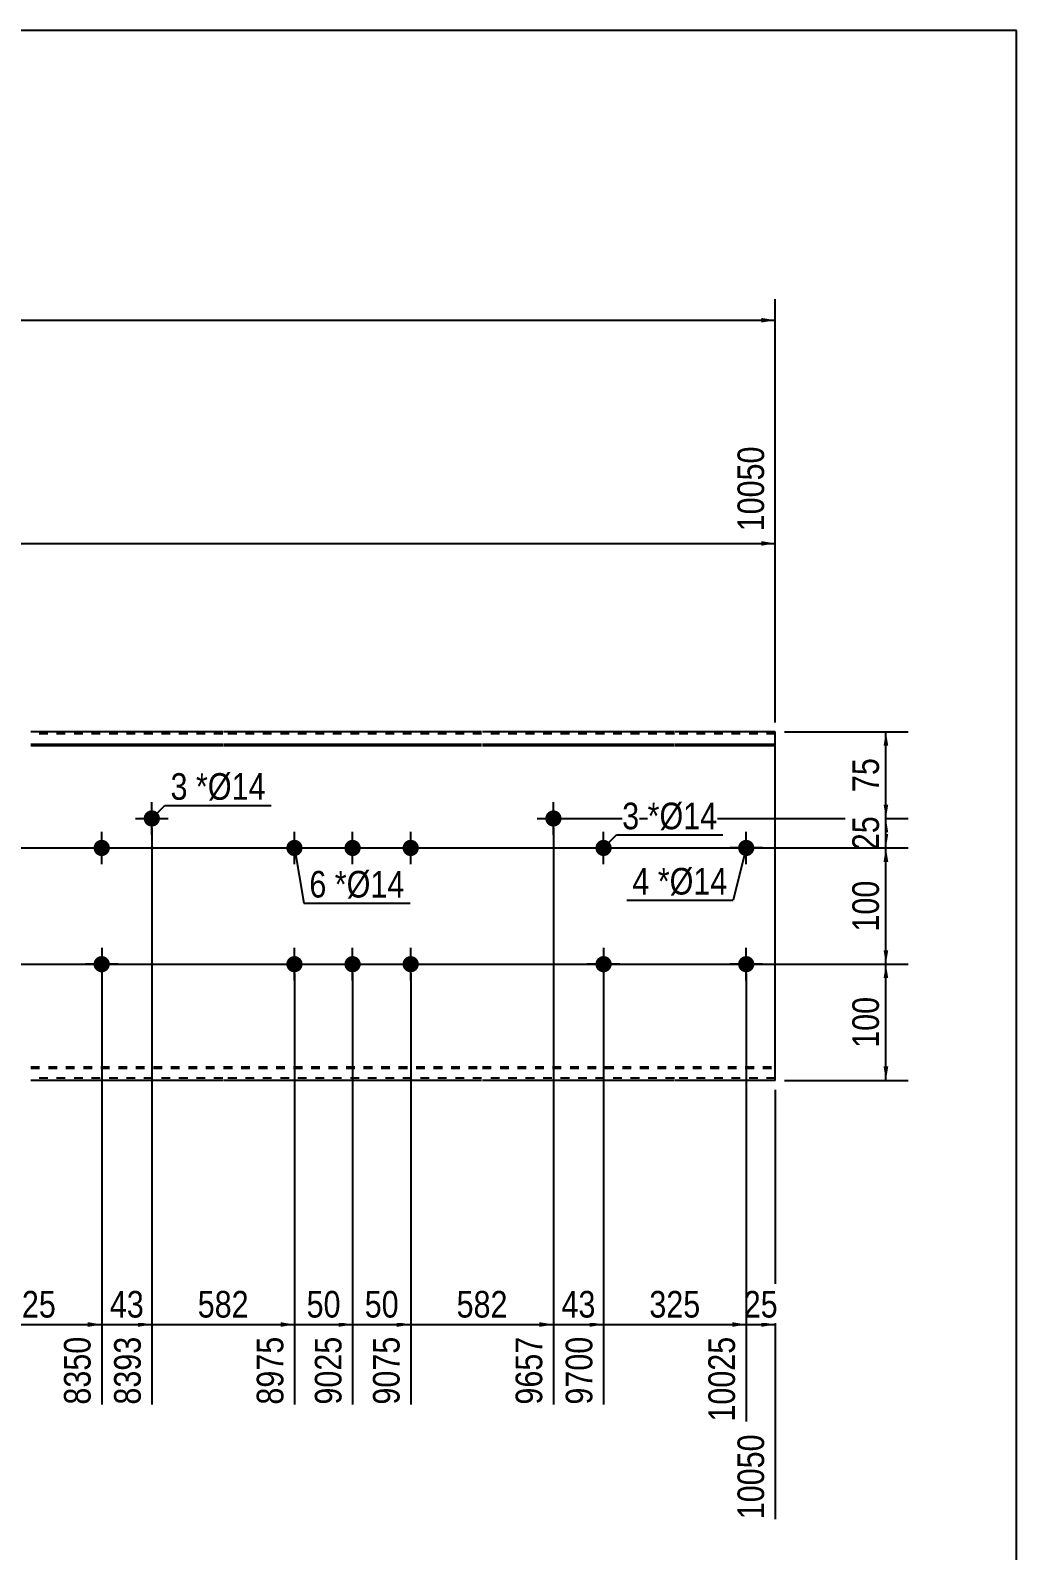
# Model space of a CAD drawing. Header units: millimetres. Extents: x -37 to 365, y -183 to 94.
# Drawn here: x 259 to 365.1, y -69.3 to 94.2 of the extents above; entities that cross this region are included whole.
import ezdxf

# ---------------------------------------------------------------- set-up
doc = ezdxf.new("R2010")
doc.units = ezdxf.units.MM
doc.linetypes.add('DXK_LINE_DOT1', pattern=[1.8814, 0.9407, -0.9407])
doc.styles.add('Arial Narrow', font='ARIALN.TTF', dxfattribs={"height": 0.2})

# ---------------------------------------------------------------- blocks, each defined once
blk = doc.blocks.new('Unknown-629086003-2321')
at = {"color": 5, "linetype": 'Continuous'}
for p, q in [((365.05, 94.17), (-34.95, 94.17)), ((365.05, -182.83), (365.05, 94.17))]:
    blk.add_line(p, q, dxfattribs=at)
blk = doc.blocks.new('Part-629086003-1218 - 1203')
at = {"color": 2, "linetype": 'Continuous'}
for p, q in [((279.68, 18.75), (259.05, 18.75)), ((307.52, 18.75), (279.78, 18.75)), ((328.25, 18.75), (307.62, 18.75)), ((339.1, 18.75), (328.35, 18.75)), ((339.1, 17.42), (339.1, 18.75)), ((259.05, 17.42), (279.68, 17.42)), ((259.05, 17.27), (279.68, 17.27)), ((279.78, 17.42), (307.52, 17.42)), ((279.78, 17.27), (307.52, 17.27)), ((307.62, 17.42), (328.25, 17.42)), ((307.62, 17.27), (328.25, 17.27)), ((328.35, 17.42), (339.1, 17.42)), ((328.35, 17.27), (339.1, 17.27)), ((339.1, -18.75), (339.1, 17.42)), ((279.68, -18.75), (259.05, -18.75)), ((307.52, -18.75), (279.78, -18.75)), ((328.25, -18.75), (307.62, -18.75)), ((339.1, -18.75), (328.35, -18.75))]:
    blk.add_line(p, q, dxfattribs=at)
at = {"color": 7, "linetype": 'DXK_LINE_DOT1'}
for p, q in [((279.68, 18.52), (259.05, 18.52)), ((307.52, 18.52), (279.78, 18.52)), ((328.25, 18.52), (307.62, 18.52)), ((339.1, 18.52), (328.35, 18.52)), ((259.05, -17.27), (279.68, -17.27)), ((259.05, -17.42), (279.68, -17.42)), ((279.78, -17.27), (307.52, -17.27)), ((279.78, -17.42), (307.52, -17.42)), ((307.62, -17.27), (328.25, -17.27)), ((307.62, -17.42), (328.25, -17.42)), ((328.35, -17.27), (339.1, -17.27)), ((328.35, -17.42), (339.1, -17.42)), ((279.68, -18.52), (259.05, -18.52)), ((307.52, -18.52), (279.78, -18.52)), ((328.25, -18.52), (307.62, -18.52)), ((339.1, -18.52), (328.35, -18.52))]:
    blk.add_line(p, q, dxfattribs=at)
blk = doc.blocks.new('Bolt-629086003-1224 - 1203')
at = {"linetype": 'Continuous'}
blk.add_hatch(color=3, dxfattribs=at).paths.add_polyline_path([(271.18, 9.42, -1), (272.93, 9.42, -1)])
at = {"color": 3, "linetype": 'Continuous'}
for p, q in [((272.06, 7.67), (272.06, 11.17)), ((270.31, 9.42), (273.81, 9.42))]:
    blk.add_line(p, q, dxfattribs=at)
blk = doc.blocks.new('Bolt-629086003-1225 - 1203')
at = {"linetype": 'Continuous'}
blk.add_hatch(color=3, dxfattribs=at).paths.add_polyline_path([(314.37, 9.42, -1), (316.12, 9.42, -1)])
at = {"color": 3, "linetype": 'Continuous'}
for p, q in [((315.24, 7.67), (315.24, 11.17)), ((313.49, 9.42), (316.99, 9.42))]:
    blk.add_line(p, q, dxfattribs=at)
blk = doc.blocks.new('Bolt-629086003-1226 - 1203')
at = {"linetype": 'Continuous'}
for points in [[(286.52, 6.25, -1), (288.27, 6.25, -1)], [(292.77, 6.25, -1), (294.52, 6.25, -1)], [(299.02, 6.25, -1), (300.77, 6.25, -1)], [(286.52, -6.25, -1), (288.27, -6.25, -1)], [(292.77, -6.25, -1), (294.52, -6.25, -1)], [(299.02, -6.25, -1), (300.77, -6.25, -1)]]:
    blk.add_hatch(color=3, dxfattribs=at).paths.add_polyline_path(points)
at = {"color": 3, "linetype": 'Continuous'}
for p, q in [((287.4, 4.5), (287.4, 8)), ((293.65, 4.5), (293.65, 8)), ((299.9, 4.5), (299.9, 8)), ((285.65, 6.25), (289.15, 6.25)), ((291.9, 6.25), (295.4, 6.25)), ((298.15, 6.25), (301.65, 6.25)), ((287.4, -8), (287.4, -4.5)), ((293.65, -8), (293.65, -4.5)), ((299.9, -8), (299.9, -4.5)), ((285.65, -6.25), (289.15, -6.25)), ((291.9, -6.25), (295.4, -6.25)), ((298.15, -6.25), (301.65, -6.25))]:
    blk.add_line(p, q, dxfattribs=at)
blk = doc.blocks.new('Bolt-629086003-1227 - 1203')
at = {"linetype": 'Continuous'}
blk.add_hatch(color=3, dxfattribs=at).paths.add_polyline_path([(267.54, -6.25, -1), (265.79, -6.25, -1)])
at = {"color": 3, "linetype": 'Continuous'}
for p, q in [((266.67, -4.5), (266.67, -8)), ((268.42, -6.25), (264.92, -6.25))]:
    blk.add_line(p, q, dxfattribs=at)
blk = doc.blocks.new('Bolt-629086003-1229 - 1203')
at = {"linetype": 'Continuous'}
blk.add_hatch(color=3, dxfattribs=at).paths.add_polyline_path([(265.79, 6.25, -1), (267.54, 6.25, -1)])
at = {"color": 3, "linetype": 'Continuous'}
for p, q in [((266.67, 4.5), (266.67, 8)), ((264.92, 6.25), (268.42, 6.25))]:
    blk.add_line(p, q, dxfattribs=at)
blk = doc.blocks.new('Bolt-629086003-1234 - 1203')
at = {"linetype": 'Continuous'}
blk.add_hatch(color=3, dxfattribs=at).paths.add_polyline_path([(319.76, 6.25, -1), (321.51, 6.25, -1)])
at = {"color": 3, "linetype": 'Continuous'}
for p, q in [((320.63, 4.5), (320.63, 8)), ((318.88, 6.25), (322.38, 6.25))]:
    blk.add_line(p, q, dxfattribs=at)
blk = doc.blocks.new('Bolt-629086003-1235 - 1203')
at = {"linetype": 'Continuous'}
blk.add_hatch(color=3, dxfattribs=at).paths.add_polyline_path([(321.51, -6.25, -1), (319.76, -6.25, -1)])
at = {"color": 3, "linetype": 'Continuous'}
for p, q in [((320.63, -4.5), (320.63, -8)), ((322.38, -6.25), (318.88, -6.25))]:
    blk.add_line(p, q, dxfattribs=at)
blk = doc.blocks.new('Bolt-629086003-1236 - 1203')
at = {"linetype": 'Continuous'}
for points in [[(250.45, 6.25, -1), (252.2, 6.25, -1)], [(335.1, 6.25, -1), (336.85, 6.25, -1)]]:
    blk.add_hatch(color=3, dxfattribs=at).paths.add_polyline_path(points)
at = {"color": 3, "linetype": 'Continuous'}
for p, q in [((251.33, 4.5), (251.33, 8)), ((335.97, 4.5), (335.97, 8)), ((253.08, 6.25), (249.58, 6.25)), ((337.72, 6.25), (334.22, 6.25))]:
    blk.add_line(p, q, dxfattribs=at)
blk = doc.blocks.new('Bolt-629086003-1237 - 1203')
at = {"linetype": 'Continuous'}
for points in [[(250.45, -6.25, -1), (252.2, -6.25, -1)], [(335.1, -6.25, -1), (336.85, -6.25, -1)]]:
    blk.add_hatch(color=3, dxfattribs=at).paths.add_polyline_path(points)
at = {"color": 3, "linetype": 'Continuous'}
for p, q in [((251.33, -8), (251.33, -4.5)), ((335.97, -8), (335.97, -4.5)), ((253.08, -6.25), (249.58, -6.25)), ((337.72, -6.25), (334.22, -6.25))]:
    blk.add_line(p, q, dxfattribs=at)
blk = doc.blocks.new('StraightDimension-629086003-1303 - 1203')
at = {"linetype": 'Continuous'}
blk.add_hatch(color=7, dxfattribs=at).paths.add_polyline_path([(265.17, -44.75), (266.67, -45), (265.17, -45.25)])
at = {"color": 7, "linetype": 'Continuous'}
for p, q in [((251.33, -7.25), (251.33, -53.61)), ((266.67, -7.25), (266.67, -53.61)), ((251.33, -45), (266.67, -45))]:
    blk.add_line(p, q, dxfattribs=at)
at = {"color": 0}
blk.add_wipeout([(262.34, -44.85), (262.34, -40.65), (255.66, -40.65), (255.66, -44.85)], dxfattribs=at)
at = {"color": 0, "linetype": 'Continuous'}
blk.add_wipeout([(266.07, -45.7), (261.87, -45.7), (261.87, -54.21), (266.07, -54.21)], dxfattribs=at)
at = {"color": 3, "style": 'Arial Narrow'}
blk.add_text('325', height=2.863, dxfattribs=at).set_placement((256.26, -44.25))
at = {"color": 3, "linetype": 'Continuous', "style": 'Arial Narrow'}
blk.add_text('8350', height=2.863, rotation=90.0002, dxfattribs=at).set_placement((265.47, -53.61))
blk = doc.blocks.new('StraightDimension-629086003-1297 - 1203')
at = {"linetype": 'Continuous'}
blk.add_hatch(color=7, dxfattribs=at).paths.add_polyline_path([(319.13, -44.75), (320.63, -45), (319.13, -45.25)])
at = {"color": 7, "linetype": 'Continuous'}
for p, q in [((315.24, 8.42), (315.24, -53.61)), ((320.63, -7.25), (320.63, -53.61)), ((315.24, -45), (320.63, -45))]:
    blk.add_line(p, q, dxfattribs=at)
at = {"color": 0}
blk.add_wipeout([(320.36, -44.85), (320.36, -40.65), (315.51, -40.65), (315.51, -44.85)], dxfattribs=at)
at = {"color": 0, "linetype": 'Continuous'}
blk.add_wipeout([(320.03, -45.7), (315.83, -45.7), (315.83, -54.21), (320.03, -54.21)], dxfattribs=at)
at = {"color": 3, "style": 'Arial Narrow'}
blk.add_text('43', height=2.863, dxfattribs=at).set_placement((316.11, -44.25))
at = {"color": 3, "linetype": 'Continuous', "style": 'Arial Narrow'}
blk.add_text('9700', height=2.863, rotation=90.0002, dxfattribs=at).set_placement((319.43, -53.61))
blk = doc.blocks.new('StraightDimension-629086003-1301 - 1203')
at = {"linetype": 'Continuous'}
blk.add_hatch(color=7, dxfattribs=at).paths.add_polyline_path([(285.9, -44.75), (287.4, -45), (285.9, -45.25)])
at = {"color": 7, "linetype": 'Continuous'}
for p, q in [((272.06, 8.42), (272.06, -53.61)), ((287.4, -7.25), (287.4, -53.61)), ((272.06, -45), (287.4, -45))]:
    blk.add_line(p, q, dxfattribs=at)
at = {"color": 0}
blk.add_wipeout([(283.07, -44.85), (283.07, -40.65), (276.39, -40.65), (276.39, -44.85)], dxfattribs=at)
at = {"color": 0, "linetype": 'Continuous'}
blk.add_wipeout([(286.8, -45.7), (282.6, -45.7), (282.6, -54.21), (286.8, -54.21)], dxfattribs=at)
at = {"color": 3, "style": 'Arial Narrow'}
blk.add_text('582', height=2.863, dxfattribs=at).set_placement((276.99, -44.25))
at = {"color": 3, "linetype": 'Continuous', "style": 'Arial Narrow'}
blk.add_text('8975', height=2.863, rotation=90.0002, dxfattribs=at).set_placement((286.2, -53.61))
blk = doc.blocks.new('StraightDimension-629086003-1300 - 1203')
at = {"linetype": 'Continuous'}
blk.add_hatch(color=7, dxfattribs=at).paths.add_polyline_path([(292.15, -44.75), (293.65, -45), (292.15, -45.25)])
at = {"color": 7, "linetype": 'Continuous'}
for p, q in [((287.4, -7.25), (287.4, -53.61)), ((293.65, -7.25), (293.65, -53.61)), ((287.4, -45), (293.65, -45))]:
    blk.add_line(p, q, dxfattribs=at)
at = {"color": 0}
blk.add_wipeout([(292.95, -44.85), (292.95, -40.65), (288.1, -40.65), (288.1, -44.85)], dxfattribs=at)
at = {"color": 0, "linetype": 'Continuous'}
blk.add_wipeout([(293.05, -45.7), (288.85, -45.7), (288.85, -54.21), (293.05, -54.21)], dxfattribs=at)
at = {"color": 3, "style": 'Arial Narrow'}
blk.add_text('50', height=2.863, dxfattribs=at).set_placement((288.7, -44.25))
at = {"color": 3, "linetype": 'Continuous', "style": 'Arial Narrow'}
blk.add_text('9025', height=2.863, rotation=90.0002, dxfattribs=at).set_placement((292.45, -53.61))
blk = doc.blocks.new('StraightDimension-629086003-1299 - 1203')
at = {"linetype": 'Continuous'}
blk.add_hatch(color=7, dxfattribs=at).paths.add_polyline_path([(298.4, -44.75), (299.9, -45), (298.4, -45.25)])
at = {"color": 7, "linetype": 'Continuous'}
for p, q in [((293.65, -7.25), (293.65, -53.61)), ((299.9, -7.25), (299.9, -53.61)), ((293.65, -45), (299.9, -45))]:
    blk.add_line(p, q, dxfattribs=at)
at = {"color": 0}
blk.add_wipeout([(299.2, -44.85), (299.2, -40.65), (294.35, -40.65), (294.35, -44.85)], dxfattribs=at)
at = {"color": 0, "linetype": 'Continuous'}
blk.add_wipeout([(299.3, -45.7), (295.1, -45.7), (295.1, -54.21), (299.3, -54.21)], dxfattribs=at)
at = {"color": 3, "style": 'Arial Narrow'}
blk.add_text('50', height=2.863, dxfattribs=at).set_placement((294.95, -44.25))
at = {"color": 3, "linetype": 'Continuous', "style": 'Arial Narrow'}
blk.add_text('9075', height=2.863, rotation=90.0002, dxfattribs=at).set_placement((298.7, -53.61))
blk = doc.blocks.new('StraightDimension-629086003-1298 - 1203')
at = {"linetype": 'Continuous'}
blk.add_hatch(color=7, dxfattribs=at).paths.add_polyline_path([(313.74, -44.75), (315.24, -45), (313.74, -45.25)])
at = {"color": 7, "linetype": 'Continuous'}
for p, q in [((315.24, 8.42), (315.24, -53.61)), ((299.9, -7.25), (299.9, -53.61)), ((299.9, -45), (315.24, -45))]:
    blk.add_line(p, q, dxfattribs=at)
at = {"color": 0}
blk.add_wipeout([(310.91, -44.85), (310.91, -40.65), (304.23, -40.65), (304.23, -44.85)], dxfattribs=at)
at = {"color": 0, "linetype": 'Continuous'}
blk.add_wipeout([(314.64, -45.7), (310.44, -45.7), (310.44, -54.21), (314.64, -54.21)], dxfattribs=at)
at = {"color": 3, "style": 'Arial Narrow'}
blk.add_text('582', height=2.863, dxfattribs=at).set_placement((304.83, -44.25))
at = {"color": 3, "linetype": 'Continuous', "style": 'Arial Narrow'}
blk.add_text('9657', height=2.863, rotation=90.0002, dxfattribs=at).set_placement((314.04, -53.61))
blk = doc.blocks.new('StraightDimension-629086003-1302 - 1203')
at = {"linetype": 'Continuous'}
blk.add_hatch(color=7, dxfattribs=at).paths.add_polyline_path([(270.56, -44.75), (272.06, -45), (270.56, -45.25)])
at = {"color": 7, "linetype": 'Continuous'}
for p, q in [((272.06, 8.42), (272.06, -53.61)), ((266.67, -7.25), (266.67, -53.61)), ((266.67, -45), (272.06, -45))]:
    blk.add_line(p, q, dxfattribs=at)
at = {"color": 0}
blk.add_wipeout([(271.79, -44.85), (271.79, -40.65), (266.94, -40.65), (266.94, -44.85)], dxfattribs=at)
at = {"color": 0, "linetype": 'Continuous'}
blk.add_wipeout([(271.46, -45.7), (267.26, -45.7), (267.26, -54.21), (271.46, -54.21)], dxfattribs=at)
at = {"color": 3, "style": 'Arial Narrow'}
blk.add_text('43', height=2.863, dxfattribs=at).set_placement((267.54, -44.25))
at = {"color": 3, "linetype": 'Continuous', "style": 'Arial Narrow'}
blk.add_text('8393', height=2.863, rotation=90.0002, dxfattribs=at).set_placement((270.86, -53.61))
blk = doc.blocks.new('StraightDimension-629086003-1295 - 1203')
at = {"linetype": 'Continuous'}
blk.add_hatch(color=7, dxfattribs=at).paths.add_polyline_path([(337.6, -44.75), (339.1, -45), (337.6, -45.25)])
at = {"color": 7, "linetype": 'Continuous'}
for p, q in [((335.97, -7.25), (335.97, -55.44)), ((339.1, -19.75), (339.1, -65.94)), ((335.97, -45), (339.1, -45))]:
    blk.add_line(p, q, dxfattribs=at)
at = {"color": 0}
blk.add_wipeout([(339.96, -44.85), (339.96, -40.65), (335.11, -40.65), (335.11, -44.85)], dxfattribs=at)
at = {"color": 0, "linetype": 'Continuous'}
blk.add_wipeout([(338.5, -56.2), (334.3, -56.2), (334.3, -66.54), (338.5, -66.54)], dxfattribs=at)
at = {"color": 3, "style": 'Arial Narrow'}
blk.add_text('25', height=2.863, dxfattribs=at).set_placement((335.71, -44.25))
at = {"color": 3, "linetype": 'Continuous', "style": 'Arial Narrow'}
blk.add_text('10050', height=2.863, rotation=90.0002, dxfattribs=at).set_placement((337.9, -65.94))
blk = doc.blocks.new('StraightDimension-629086003-1296 - 1203')
at = {"linetype": 'Continuous'}
blk.add_hatch(color=7, dxfattribs=at).paths.add_polyline_path([(334.47, -44.75), (335.97, -45), (334.47, -45.25)])
at = {"color": 7, "linetype": 'Continuous'}
for p, q in [((320.63, -7.25), (320.63, -53.61)), ((335.97, -7.25), (335.97, -55.44)), ((320.63, -45), (335.97, -45))]:
    blk.add_line(p, q, dxfattribs=at)
at = {"color": 0}
blk.add_wipeout([(331.64, -44.85), (331.64, -40.65), (324.96, -40.65), (324.96, -44.85)], dxfattribs=at)
at = {"color": 0, "linetype": 'Continuous'}
blk.add_wipeout([(335.37, -45.7), (331.17, -45.7), (331.17, -56.04), (335.37, -56.04)], dxfattribs=at)
at = {"color": 3, "style": 'Arial Narrow'}
blk.add_text('325', height=2.863, dxfattribs=at).set_placement((325.56, -44.25))
at = {"color": 3, "linetype": 'Continuous', "style": 'Arial Narrow'}
blk.add_text('10025', height=2.863, rotation=90.0002, dxfattribs=at).set_placement((334.77, -55.44))
blk = doc.blocks.new('StraightDimension-629086003-1388 - 1203')
at = {"linetype": 'Continuous'}
blk.add_hatch(color=7, dxfattribs=at).paths.add_polyline_path([(337.6, 39.25), (339.1, 39), (337.6, 38.75)])
at = {"color": 7, "linetype": 'Continuous'}
for p, q in [((339.1, 19.75), (339.1, 49.44)), ((84.88, 39), (339.1, 39))]:
    blk.add_line(p, q, dxfattribs=at)
at = {"color": 0, "linetype": 'Continuous'}
blk.add_wipeout([(338.5, 50.04), (334.3, 50.04), (334.3, 39.7), (338.5, 39.7)], dxfattribs=at)
at = {"color": 3, "linetype": 'Continuous', "style": 'Arial Narrow'}
blk.add_text('10050', height=2.863, rotation=90.0002, dxfattribs=at).set_placement((337.9, 40.3))
blk = doc.blocks.new('StraightDimension-629086003-1470 - 1203')
at = {"linetype": 'Continuous'}
for points in [[(350.75, 17.25), (351, 18.75), (351.25, 17.25)], [(351.25, 10.92), (351, 9.42), (350.75, 10.92)]]:
    blk.add_hatch(color=7, dxfattribs=at).paths.add_polyline_path(points)
at = {"color": 7, "linetype": 'Continuous'}
for p, q in [((340.1, 18.75), (353.4, 18.75)), ((351, 9.42), (351, 18.75)), ((316.24, 9.42), (353.4, 9.42))]:
    blk.add_line(p, q, dxfattribs=at)
at = {"color": 0}
blk.add_wipeout([(350.85, 16.51), (346.65, 16.51), (346.65, 11.66), (350.85, 11.66)], dxfattribs=at)
at = {"color": 3, "style": 'Arial Narrow'}
blk.add_text('75', height=2.863, rotation=90.0002, dxfattribs=at).set_placement((350.25, 12.26))
blk = doc.blocks.new('StraightDimension-629086003-1471 - 1203')
at = {"linetype": 'Continuous'}
for points in [[(350.75, 7.92), (351, 9.42), (351.25, 7.92)], [(351.25, 7.75), (351, 6.25), (350.75, 7.75)]]:
    blk.add_hatch(color=7, dxfattribs=at).paths.add_polyline_path(points)
at = {"color": 7, "linetype": 'Continuous'}
for p, q in [((316.24, 9.42), (353.4, 9.42)), ((351, 6.25), (351, 9.42)), ((85.88, 6.25), (353.4, 6.25))]:
    blk.add_line(p, q, dxfattribs=at)
at = {"color": 0}
blk.add_wipeout([(350.85, 10.26), (346.65, 10.26), (346.65, 5.41), (350.85, 5.41)], dxfattribs=at)
at = {"color": 3, "style": 'Arial Narrow'}
blk.add_text('25', height=2.863, rotation=90.0002, dxfattribs=at).set_placement((350.25, 6.01))
blk = doc.blocks.new('StraightDimension-629086003-1472 - 1203')
at = {"linetype": 'Continuous'}
for points in [[(350.75, 4.75), (351, 6.25), (351.25, 4.75)], [(351.25, -4.75), (351, -6.25), (350.75, -4.75)]]:
    blk.add_hatch(color=7, dxfattribs=at).paths.add_polyline_path(points)
at = {"color": 7, "linetype": 'Continuous'}
for p, q in [((85.88, 6.25), (353.4, 6.25)), ((351, -6.25), (351, 6.25)), ((85.88, -6.25), (353.4, -6.25))]:
    blk.add_line(p, q, dxfattribs=at)
at = {"color": 0}
blk.add_wipeout([(350.85, 3.34), (346.65, 3.34), (346.65, -3.34), (350.85, -3.34)], dxfattribs=at)
at = {"color": 3, "style": 'Arial Narrow'}
blk.add_text('100', height=2.863, rotation=90.0002, dxfattribs=at).set_placement((350.25, -2.74))
blk = doc.blocks.new('StraightDimension-629086003-1473 - 1203')
at = {"linetype": 'Continuous'}
for points in [[(350.75, -7.75), (351, -6.25), (351.25, -7.75)], [(351.25, -17.25), (351, -18.75), (350.75, -17.25)]]:
    blk.add_hatch(color=7, dxfattribs=at).paths.add_polyline_path(points)
at = {"color": 7, "linetype": 'Continuous'}
for p, q in [((85.88, -6.25), (353.4, -6.25)), ((351, -18.75), (351, -6.25)), ((340.1, -18.75), (353.4, -18.75))]:
    blk.add_line(p, q, dxfattribs=at)
at = {"color": 0}
blk.add_wipeout([(350.85, -9.16), (346.65, -9.16), (346.65, -15.84), (350.85, -15.84)], dxfattribs=at)
at = {"color": 3, "style": 'Arial Narrow'}
blk.add_text('100', height=2.863, rotation=90.0002, dxfattribs=at).set_placement((350.25, -15.24))
blk = doc.blocks.new('StraightDimension-629086003-1488 - 1203')
at = {"linetype": 'Continuous'}
blk.add_hatch(color=7, dxfattribs=at).paths.add_polyline_path([(337.6, 63.25), (339.1, 63), (337.6, 62.75)])
at = {"color": 7, "linetype": 'Continuous'}
for p, q in [((339.1, 19.75), (339.1, 65.25)), ((0, 63), (339.1, 63))]:
    blk.add_line(p, q, dxfattribs=at)
blk = doc.blocks.new('Mark-629086003-1539 - 1203')
at = {"color": 0}
for points in [[(290.83, 0.92), (290.83, 3.92), (289, 3.92), (289, 0.92)], [(293.01, 0.92), (293.01, 3.92), (291.73, 3.92), (291.73, 0.92)]]:
    blk.add_wipeout(points, dxfattribs=at)
for points in [[(290.83, 0.92), (290.83, 3.92), (289, 3.92), (289, 0.92)], [(293.01, 0.92), (293.01, 3.92), (291.73, 3.92), (291.73, 0.92)]]:
    blk.add_wipeout(points, dxfattribs=at)
at = {"color": 7, "linetype": 'Continuous'}
blk.add_line((287.4, 6.25), (288.4, 0.32), dxfattribs=at)
at = {"color": 3, "style": 'Arial Narrow'}
blk.add_text('6', height=2.86, dxfattribs=at).set_placement((289, 0.92))
at = {"color": 0}
blk.add_wipeout([(299.22, 0.92), (299.22, 3.92), (293.01, 3.92), (293.01, 0.92)], dxfattribs=at)
blk.add_wipeout([(299.22, 0.92), (299.22, 3.92), (293.01, 3.92), (293.01, 0.92)], dxfattribs=at)
at = {"color": 7, "linetype": 'Continuous'}
blk.add_line((288.4, 0.32), (299.82, 0.32), dxfattribs=at)
at = {"color": 3, "style": 'Arial Narrow'}
for s, height, p in [('*', 2.86, (291.73, 0.92)), ('Ø14', 2.863, (293.01, 0.92))]:
    blk.add_text(s, height=height, dxfattribs=at).set_placement(p)
blk = doc.blocks.new('MarkSet-629086003-1517 - 1203')
at = {"color": 0}
for points in [[(275.9, 11.43), (275.9, 14.43), (274.07, 14.43), (274.07, 11.43)], [(278.08, 11.43), (278.08, 14.43), (276.8, 14.43), (276.8, 11.43)]]:
    blk.add_wipeout(points, dxfattribs=at)
for points in [[(275.9, 11.43), (275.9, 14.43), (274.07, 14.43), (274.07, 11.43)], [(278.08, 11.43), (278.08, 14.43), (276.8, 14.43), (276.8, 11.43)]]:
    blk.add_wipeout(points, dxfattribs=at)
at = {"color": 7, "linetype": 'Continuous'}
blk.add_line((272.06, 9.42), (273.47, 10.83), dxfattribs=at)
at = {"color": 3, "style": 'Arial Narrow'}
blk.add_text('3', height=2.86, dxfattribs=at).set_placement((274.07, 11.43))
at = {"color": 0}
blk.add_wipeout([(284.29, 11.43), (284.29, 14.43), (278.08, 14.43), (278.08, 11.43)], dxfattribs=at)
blk.add_wipeout([(284.29, 11.43), (284.29, 14.43), (278.08, 14.43), (278.08, 11.43)], dxfattribs=at)
at = {"color": 7, "linetype": 'Continuous'}
blk.add_line((273.47, 10.83), (284.89, 10.83), dxfattribs=at)
at = {"color": 3, "style": 'Arial Narrow'}
for s, height, p in [('*', 2.86, (276.8, 11.43)), ('Ø14', 2.863, (278.08, 11.43))]:
    blk.add_text(s, height=height, dxfattribs=at).set_placement(p)
blk = doc.blocks.new('MarkSet-629086003-1524 - 1203')
at = {"color": 0}
for points in [[(324.47, 8.26), (324.47, 11.26), (322.64, 11.26), (322.64, 8.26)], [(326.65, 8.26), (326.65, 11.26), (325.37, 11.26), (325.37, 8.26)]]:
    blk.add_wipeout(points, dxfattribs=at)
for points in [[(324.47, 8.26), (324.47, 11.26), (322.64, 11.26), (322.64, 8.26)], [(326.65, 8.26), (326.65, 11.26), (325.37, 11.26), (325.37, 8.26)]]:
    blk.add_wipeout(points, dxfattribs=at)
at = {"color": 7, "linetype": 'Continuous'}
blk.add_line((320.63, 6.25), (322.04, 7.66), dxfattribs=at)
at = {"color": 3, "style": 'Arial Narrow'}
blk.add_text('3', height=2.86, dxfattribs=at).set_placement((322.64, 8.26))
at = {"color": 0}
blk.add_wipeout([(332.86, 8.26), (332.86, 11.26), (326.65, 11.26), (326.65, 8.26)], dxfattribs=at)
blk.add_wipeout([(332.86, 8.26), (332.86, 11.26), (326.65, 11.26), (326.65, 8.26)], dxfattribs=at)
at = {"color": 7, "linetype": 'Continuous'}
blk.add_line((322.04, 7.66), (333.46, 7.66), dxfattribs=at)
at = {"color": 3, "style": 'Arial Narrow'}
for s, height, p in [('*', 2.86, (325.37, 8.26)), ('Ø14', 2.863, (326.65, 8.26))]:
    blk.add_text(s, height=height, dxfattribs=at).set_placement(p)
blk = doc.blocks.new('MarkSet-629086003-1530 - 1203')
at = {"color": 0}
for points in [[(325.57, 1.24), (325.57, 4.24), (323.74, 4.24), (323.74, 1.24)], [(327.74, 1.24), (327.74, 4.24), (326.47, 4.24), (326.47, 1.24)]]:
    blk.add_wipeout(points, dxfattribs=at)
for points in [[(325.57, 1.24), (325.57, 4.24), (323.74, 4.24), (323.74, 1.24)], [(327.74, 1.24), (327.74, 4.24), (326.47, 4.24), (326.47, 1.24)]]:
    blk.add_wipeout(points, dxfattribs=at)
at = {"color": 3, "style": 'Arial Narrow'}
blk.add_text('4', height=2.86, dxfattribs=at).set_placement((323.74, 1.24))
at = {"color": 0}
blk.add_wipeout([(333.96, 1.24), (333.96, 4.24), (327.74, 4.24), (327.74, 1.24)], dxfattribs=at)
blk.add_wipeout([(333.96, 1.24), (333.96, 4.24), (327.74, 4.24), (327.74, 1.24)], dxfattribs=at)
at = {"color": 7, "linetype": 'Continuous'}
for p in [(335.97, 6.25), (323.14, 0.64)]:
    blk.add_line(p, (334.56, 0.64), dxfattribs=at)
at = {"color": 3, "style": 'Arial Narrow'}
for s, height, p in [('*', 2.86, (326.47, 1.24)), ('Ø14', 2.863, (327.74, 1.24))]:
    blk.add_text(s, height=height, dxfattribs=at).set_placement(p)

msp = doc.modelspace()

# ---------------------------------------------------------------- block references
for name in ['Unknown-629086003-2321', 'Part-629086003-1218 - 1203', 'Bolt-629086003-1224 - 1203', 'Bolt-629086003-1225 - 1203', 'Bolt-629086003-1236 - 1203', 'Bolt-629086003-1229 - 1203', 'Bolt-629086003-1226 - 1203', 'Bolt-629086003-1234 - 1203', 'Bolt-629086003-1237 - 1203', 'Bolt-629086003-1227 - 1203', 'Bolt-629086003-1235 - 1203']:
    msp.add_blockref(name, (0, 0))

# ---------------------------------------------------------------- next in the draw order: block references
for name in ['StraightDimension-629086003-1301 - 1203', 'StraightDimension-629086003-1297 - 1203', 'StraightDimension-629086003-1303 - 1203', 'StraightDimension-629086003-1295 - 1203']:
    msp.add_blockref(name, (0, 0))

# ---------------------------------------------------------------- next in the draw order: block references
for name in ['StraightDimension-629086003-1302 - 1203', 'StraightDimension-629086003-1300 - 1203', 'StraightDimension-629086003-1296 - 1203']:
    msp.add_blockref(name, (0, 0))

# ---------------------------------------------------------------- next in the draw order: block references
msp.add_blockref('StraightDimension-629086003-1299 - 1203', (0, 0))

# ---------------------------------------------------------------- next in the draw order: block references
msp.add_blockref('StraightDimension-629086003-1298 - 1203', (0, 0))

# ---------------------------------------------------------------- next in the draw order: block references
msp.add_blockref('StraightDimension-629086003-1388 - 1203', (0, 0))

# ---------------------------------------------------------------- next in the draw order: block references
for name in ['StraightDimension-629086003-1488 - 1203', 'StraightDimension-629086003-1470 - 1203']:
    msp.add_blockref(name, (0, 0))

# ---------------------------------------------------------------- next in the draw order: block references
msp.add_blockref('StraightDimension-629086003-1471 - 1203', (0, 0))

# ---------------------------------------------------------------- next in the draw order: block references
for name in ['MarkSet-629086003-1517 - 1203', 'StraightDimension-629086003-1472 - 1203']:
    msp.add_blockref(name, (0, 0))

# ---------------------------------------------------------------- next in the draw order: block references
for name in ['MarkSet-629086003-1524 - 1203', 'Mark-629086003-1539 - 1203', 'StraightDimension-629086003-1473 - 1203']:
    msp.add_blockref(name, (0, 0))

# ---------------------------------------------------------------- next in the draw order: block references
msp.add_blockref('MarkSet-629086003-1530 - 1203', (0, 0))

doc.saveas('drawing.dxf')
